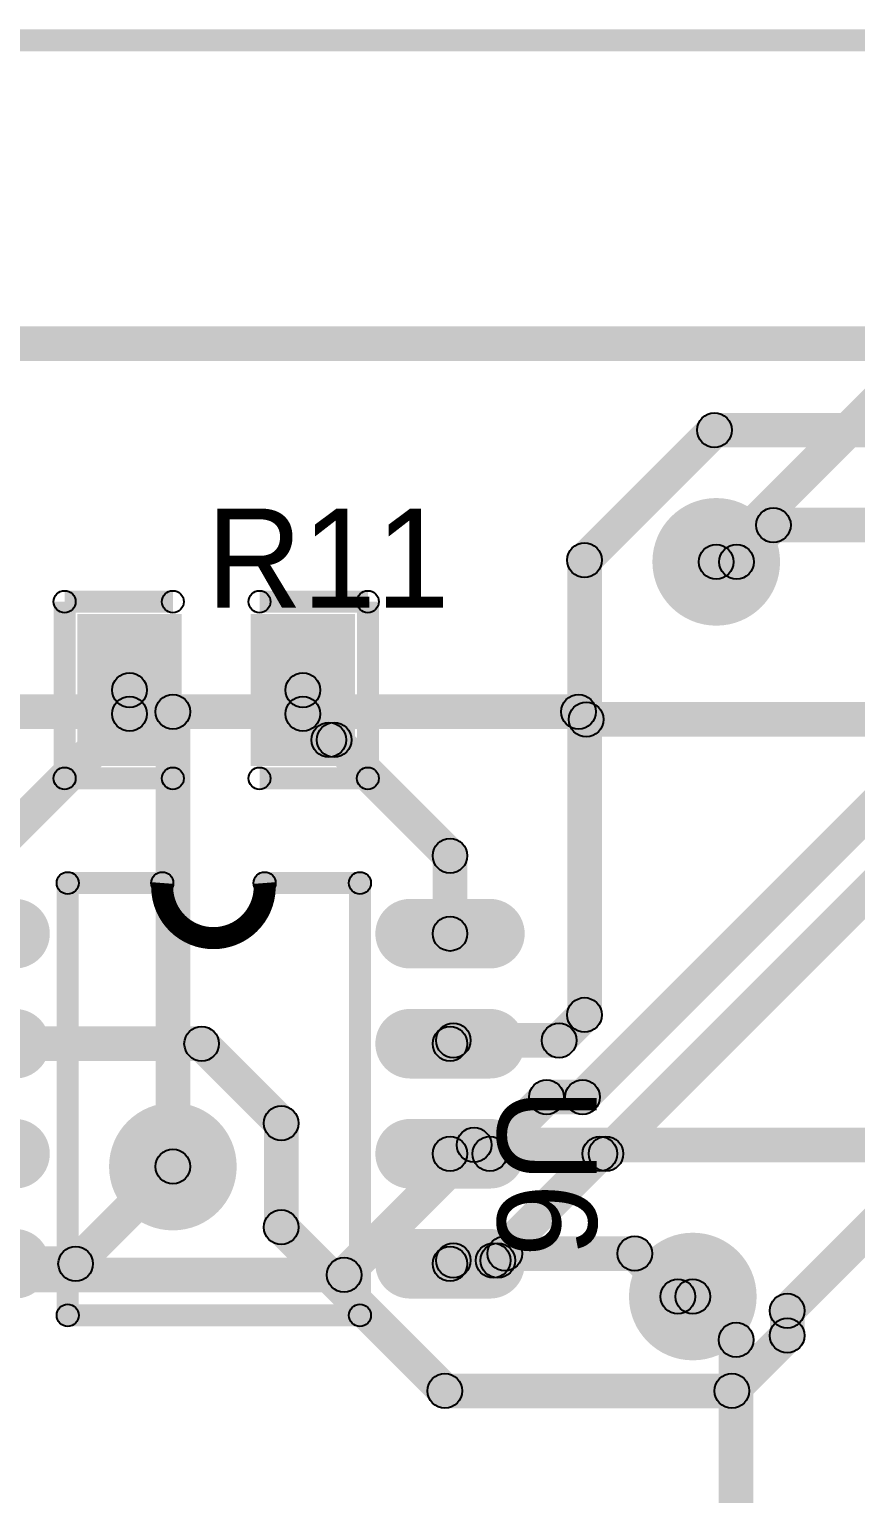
# Model space of a CAD drawing. Header units: millimetres. Extents: x 1.24 to 8.03, y 2.12 to 7.05.
# Drawn here: x 4.443 to 4.818, y 5.836 to 6.501 of the extents above; entities that cross this region are included whole.
import ezdxf

# ---------------------------------------------------------------- set-up
doc = ezdxf.new("R2010")
doc.units = ezdxf.units.MM
doc.header["$MEASUREMENT"] = 0
for name, color, linetype in [('BottomLayer', 5, 'Continuous'), ('BottomSolder', 6, 'Continuous'), ('KeepOutLayer', 6, 'Continuous'), ('TopLayer', 1, 'Continuous'), ('TopOverlay', 2, 'Continuous'), ('TopPaste', 8, 'Continuous'), ('TopSolder', 216, 'Continuous'), ('ViaHoleLayer', 16, 'Continuous')]:
    doc.layers.add(name, color=color, linetype=linetype)

# ---------------------------------------------------------------- blocks, each defined once
blk = doc.blocks.new('SOIC_8_L5_0_W4_0_P1_27_LS6_0_BL_4')
at = {"layer": 'TopLayer'}
h = blk.add_hatch(color=1, dxfattribs=at)
edge = h.paths.add_edge_path()
edge.add_arc((-0.075, 0.125984), 0.011811, 0, 180)
edge.add_line((-0.086811, 0.125984), (-0.086811, 0.089763))
edge.add_arc((-0.075, 0.089763), 0.011811, 180, 360)
edge.add_line((-0.063189, 0.089763), (-0.063189, 0.125984))
h = blk.add_hatch(color=1, dxfattribs=at)
edge = h.paths.add_edge_path()
edge.add_arc((-0.025, 0.125984), 0.011811, 0, 180)
edge.add_line((-0.036811, 0.125984), (-0.036811, 0.089763))
edge.add_arc((-0.025, 0.089763), 0.011811, 180, 360)
edge.add_line((-0.013189, 0.089763), (-0.013189, 0.125984))
h = blk.add_hatch(color=1, dxfattribs=at)
edge = h.paths.add_edge_path()
edge.add_arc((0.025, 0.125984), 0.011811, 0, 180)
edge.add_line((0.013189, 0.125984), (0.013189, 0.089763))
edge.add_arc((0.025, 0.089763), 0.011811, 180, 360)
edge.add_line((0.036811, 0.089763), (0.036811, 0.125984))
h = blk.add_hatch(color=1, dxfattribs=at)
edge = h.paths.add_edge_path()
edge.add_arc((0.075, 0.125984), 0.011811, 0, 180)
edge.add_line((0.063189, 0.125984), (0.063189, 0.089763))
edge.add_arc((0.075, 0.089763), 0.011811, 180, 360)
edge.add_line((0.086811, 0.089763), (0.086811, 0.125984))
h = blk.add_hatch(color=1, dxfattribs=at)
edge = h.paths.add_edge_path()
edge.add_arc((-0.075, -0.089763), 0.011811, 0, 180)
edge.add_line((-0.086811, -0.089763), (-0.086811, -0.125984))
edge.add_arc((-0.075, -0.125984), 0.011811, 180, 360)
edge.add_line((-0.063189, -0.125984), (-0.063189, -0.089763))
h = blk.add_hatch(color=1, dxfattribs=at)
edge = h.paths.add_edge_path()
edge.add_arc((-0.025, -0.089763), 0.011811, 0, 180)
edge.add_line((-0.036811, -0.089763), (-0.036811, -0.125984))
edge.add_arc((-0.025, -0.125984), 0.011811, 180, 360)
edge.add_line((-0.013189, -0.125984), (-0.013189, -0.089763))
h = blk.add_hatch(color=1, dxfattribs=at)
edge = h.paths.add_edge_path()
edge.add_arc((0.025, -0.089763), 0.011811, 0, 180)
edge.add_line((0.013189, -0.089763), (0.013189, -0.125984))
edge.add_arc((0.025, -0.125984), 0.011811, 180, 360)
edge.add_line((0.036811, -0.125984), (0.036811, -0.089763))
h = blk.add_hatch(color=1, dxfattribs=at)
edge = h.paths.add_edge_path()
edge.add_arc((0.075, -0.089763), 0.011811, 0, 180)
edge.add_line((0.063189, -0.089763), (0.063189, -0.125984))
edge.add_arc((0.075, -0.125984), 0.011811, 180, 360)
edge.add_line((0.086811, -0.125984), (0.086811, -0.089763))
at = {"layer": 'TopOverlay'}
h = blk.add_hatch(color=2, dxfattribs=at)
edge = h.paths.add_edge_path()
edge.add_arc((-0.098031, 0.066929), 0.005, 0, 360)
h = blk.add_hatch(color=2, dxfattribs=at)
edge = h.paths.add_edge_path()
edge.add_arc((-0.098031, 0.066929), 0.005, 0, 360)
for points in [[(-0.093031, 0.023622), (-0.103031, 0.023622), (-0.103031, 0.066929), (-0.093031, 0.066929)], [(0.098425, 0.071929), (0.098425, 0.061929), (-0.098031, 0.061929), (-0.098031, 0.071929)], [(0.103425, -0.065797), (0.093425, -0.065797), (0.093425, 0.066929), (0.103425, 0.066929)], [(-0.093031, -0.065797), (-0.103031, -0.065797), (-0.103031, -0.022835), (-0.093031, -0.022835)], [(0.098425, -0.060797), (0.098425, -0.070797), (-0.098031, -0.070797), (-0.098031, -0.060797)]]:
    blk.add_hatch(color=2, dxfattribs=at).paths.add_polyline_path(points)
h = blk.add_hatch(color=2, dxfattribs=at)
edge = h.paths.add_edge_path()
edge.add_arc((0.098425, 0.066929), 0.005, 0, 360)
h = blk.add_hatch(color=2, dxfattribs=at)
edge = h.paths.add_edge_path()
edge.add_arc((0.098425, 0.066929), 0.005, 0, 360)
h = blk.add_hatch(color=2, dxfattribs=at)
edge = h.paths.add_edge_path()
edge.add_arc((-0.098031, 0.023622), 0.005, 0, 360)
h = blk.add_hatch(color=2, dxfattribs=at)
edge = h.paths.add_edge_path()
edge.add_arc((-0.098031, 0.023622), 0.005, 0, 360)
h = blk.add_hatch(color=2, dxfattribs=at)
edge = h.paths.add_edge_path()
edge.add_arc((-0.098031, -0.022835), 0.005, 0, 360)
h = blk.add_hatch(color=2, dxfattribs=at)
edge = h.paths.add_edge_path()
edge.add_arc((-0.098031, -0.022835), 0.005, 0, 360)
h = blk.add_hatch(color=2, dxfattribs=at)
edge = h.paths.add_edge_path()
edge.add_arc((-0.098031, -0.065797), 0.005, 0, 360)
h = blk.add_hatch(color=2, dxfattribs=at)
edge = h.paths.add_edge_path()
edge.add_arc((-0.098031, -0.065797), 0.005, 0, 360)
h = blk.add_hatch(color=2, dxfattribs=at)
edge = h.paths.add_edge_path()
edge.add_arc((0.098425, -0.065797), 0.005, 0, 360)
h = blk.add_hatch(color=2, dxfattribs=at)
edge = h.paths.add_edge_path()
edge.add_arc((0.098425, -0.065797), 0.005, 0, 360)
at = {"layer": 'TopPaste'}
h = blk.add_hatch(color=8, dxfattribs=at)
edge = h.paths.add_edge_path()
edge.add_arc((-0.075, 0.125984), 0.011811, 0, 180)
edge.add_line((-0.086811, 0.125984), (-0.086811, 0.089763))
edge.add_arc((-0.075, 0.089763), 0.011811, 180, 360)
edge.add_line((-0.063189, 0.089763), (-0.063189, 0.125984))
h = blk.add_hatch(color=8, dxfattribs=at)
edge = h.paths.add_edge_path()
edge.add_arc((-0.025, 0.125984), 0.011811, 0, 180)
edge.add_line((-0.036811, 0.125984), (-0.036811, 0.089763))
edge.add_arc((-0.025, 0.089763), 0.011811, 180, 360)
edge.add_line((-0.013189, 0.089763), (-0.013189, 0.125984))
h = blk.add_hatch(color=8, dxfattribs=at)
edge = h.paths.add_edge_path()
edge.add_arc((0.025, 0.125984), 0.011811, 0, 180)
edge.add_line((0.013189, 0.125984), (0.013189, 0.089763))
edge.add_arc((0.025, 0.089763), 0.011811, 180, 360)
edge.add_line((0.036811, 0.089763), (0.036811, 0.125984))
h = blk.add_hatch(color=8, dxfattribs=at)
edge = h.paths.add_edge_path()
edge.add_arc((0.075, 0.125984), 0.011811, 0, 180)
edge.add_line((0.063189, 0.125984), (0.063189, 0.089763))
edge.add_arc((0.075, 0.089763), 0.011811, 180, 360)
edge.add_line((0.086811, 0.089763), (0.086811, 0.125984))
h = blk.add_hatch(color=8, dxfattribs=at)
edge = h.paths.add_edge_path()
edge.add_arc((-0.075, -0.089763), 0.011811, 0, 180)
edge.add_line((-0.086811, -0.089763), (-0.086811, -0.125984))
edge.add_arc((-0.075, -0.125984), 0.011811, 180, 360)
edge.add_line((-0.063189, -0.125984), (-0.063189, -0.089763))
h = blk.add_hatch(color=8, dxfattribs=at)
edge = h.paths.add_edge_path()
edge.add_arc((-0.025, -0.089763), 0.011811, 0, 180)
edge.add_line((-0.036811, -0.089763), (-0.036811, -0.125984))
edge.add_arc((-0.025, -0.125984), 0.011811, 180, 360)
edge.add_line((-0.013189, -0.125984), (-0.013189, -0.089763))
h = blk.add_hatch(color=8, dxfattribs=at)
edge = h.paths.add_edge_path()
edge.add_arc((0.025, -0.089763), 0.011811, 0, 180)
edge.add_line((0.013189, -0.089763), (0.013189, -0.125984))
edge.add_arc((0.025, -0.125984), 0.011811, 180, 360)
edge.add_line((0.036811, -0.125984), (0.036811, -0.089763))
h = blk.add_hatch(color=8, dxfattribs=at)
edge = h.paths.add_edge_path()
edge.add_arc((0.075, -0.089763), 0.011811, 0, 180)
edge.add_line((0.063189, -0.089763), (0.063189, -0.125984))
edge.add_arc((0.075, -0.125984), 0.011811, 180, 360)
edge.add_line((0.086811, -0.125984), (0.086811, -0.089763))
at = {"layer": 'TopSolder'}
h = blk.add_hatch(color=216, dxfattribs=at)
edge = h.paths.add_edge_path()
edge.add_arc((-0.075, 0.125984), 0.015811, 0, 180)
edge.add_line((-0.090811, 0.125984), (-0.090811, 0.089763))
edge.add_arc((-0.075, 0.089763), 0.015811, 180, 360)
edge.add_line((-0.059189, 0.089763), (-0.059189, 0.125984))
h = blk.add_hatch(color=216, dxfattribs=at)
edge = h.paths.add_edge_path()
edge.add_arc((-0.025, 0.125984), 0.015811, 0, 180)
edge.add_line((-0.040811, 0.125984), (-0.040811, 0.089763))
edge.add_arc((-0.025, 0.089763), 0.015811, 180, 360)
edge.add_line((-0.009189, 0.089763), (-0.009189, 0.125984))
h = blk.add_hatch(color=216, dxfattribs=at)
edge = h.paths.add_edge_path()
edge.add_arc((0.025, 0.125984), 0.015811, 0, 180)
edge.add_line((0.009189, 0.125984), (0.009189, 0.089763))
edge.add_arc((0.025, 0.089763), 0.015811, 180, 360)
edge.add_line((0.040811, 0.089763), (0.040811, 0.125984))
h = blk.add_hatch(color=216, dxfattribs=at)
edge = h.paths.add_edge_path()
edge.add_arc((0.075, 0.125984), 0.015811, 0, 180)
edge.add_line((0.059189, 0.125984), (0.059189, 0.089763))
edge.add_arc((0.075, 0.089763), 0.015811, 180, 360)
edge.add_line((0.090811, 0.089763), (0.090811, 0.125984))
h = blk.add_hatch(color=216, dxfattribs=at)
edge = h.paths.add_edge_path()
edge.add_arc((-0.075, -0.089763), 0.015811, 0, 180)
edge.add_line((-0.090811, -0.089763), (-0.090811, -0.125984))
edge.add_arc((-0.075, -0.125984), 0.015811, 180, 360)
edge.add_line((-0.059189, -0.125984), (-0.059189, -0.089763))
h = blk.add_hatch(color=216, dxfattribs=at)
edge = h.paths.add_edge_path()
edge.add_arc((-0.025, -0.089763), 0.015811, 0, 180)
edge.add_line((-0.040811, -0.089763), (-0.040811, -0.125984))
edge.add_arc((-0.025, -0.125984), 0.015811, 180, 360)
edge.add_line((-0.009189, -0.125984), (-0.009189, -0.089763))
h = blk.add_hatch(color=216, dxfattribs=at)
edge = h.paths.add_edge_path()
edge.add_arc((0.025, -0.089763), 0.015811, 0, 180)
edge.add_line((0.009189, -0.089763), (0.009189, -0.125984))
edge.add_arc((0.025, -0.125984), 0.015811, 180, 360)
edge.add_line((0.040811, -0.125984), (0.040811, -0.089763))
h = blk.add_hatch(color=216, dxfattribs=at)
edge = h.paths.add_edge_path()
edge.add_arc((0.075, -0.089763), 0.015811, 0, 180)
edge.add_line((0.059189, -0.089763), (0.059189, -0.125984))
edge.add_arc((0.075, -0.125984), 0.015811, 180, 360)
edge.add_line((0.090811, -0.125984), (0.090811, -0.089763))
at = {"layer": 'TopOverlay', "const_width": 0.01}
blk.add_lwpolyline([(-0.098031, 0.023622, -1.0785851), (-0.098031, -0.022835)], format="xyb", dxfattribs=at)
at = {"layer": 'TopOverlay'}
for centre in [(-0.098031, 0.066929), (-0.098031, 0.066929), (0.098425, 0.066929), (0.098425, 0.066929), (-0.098031, 0.023622), (-0.098031, 0.023622), (-0.098031, -0.022835), (-0.098031, -0.022835), (-0.098031, -0.065797), (-0.098031, -0.065797), (0.098425, -0.065797), (0.098425, -0.065797)]:
    blk.add_circle(centre, 0.005, dxfattribs=at)
blk = doc.blocks.new('R0805_60')
at = {"layer": 'TopLayer'}
for points in [[(-0.05906, 0.03051), (-0.01969, 0.03051), (-0.01969, -0.03051), (-0.05906, -0.03051)], [(0.01968, 0.03051), (0.05905, 0.03051), (0.05905, -0.03051), (0.01968, -0.03051)]]:
    blk.add_hatch(color=1, dxfattribs=at).paths.add_polyline_path(points)
at = {"layer": 'TopOverlay'}
h = blk.add_hatch(color=2, dxfattribs=at)
edge = h.paths.add_edge_path()
edge.add_arc((-0.0689, 0.04016), 0.005, 0, 360)
h = blk.add_hatch(color=2, dxfattribs=at)
edge = h.paths.add_edge_path()
edge.add_arc((-0.0689, 0.04016), 0.005, 0, 360)
for points in [[(-0.0739, 0.04016), (-0.0639, 0.04016), (-0.0639, -0.04016), (-0.0739, -0.04016)], [(-0.0689, 0.03516), (-0.0689, 0.04516), (-0.01969, 0.04516), (-0.01969, 0.03516)], [(0.01968, 0.03516), (0.01968, 0.04516), (0.0689, 0.04516), (0.0689, 0.03516)], [(0.0739, -0.04016), (0.0639, -0.04016), (0.0639, 0.04016), (0.0739, 0.04016)], [(-0.0689, -0.04516), (-0.0689, -0.03516), (-0.01969, -0.03516), (-0.01969, -0.04516)], [(0.01968, -0.04516), (0.01968, -0.03516), (0.0689, -0.03516), (0.0689, -0.04516)]]:
    blk.add_hatch(color=2, dxfattribs=at).paths.add_polyline_path(points)
h = blk.add_hatch(color=2, dxfattribs=at)
edge = h.paths.add_edge_path()
edge.add_arc((-0.01969, 0.04016), 0.005, 0, 360)
h = blk.add_hatch(color=2, dxfattribs=at)
edge = h.paths.add_edge_path()
edge.add_arc((0.01968, 0.04016), 0.005, 0, 360)
h = blk.add_hatch(color=2, dxfattribs=at)
edge = h.paths.add_edge_path()
edge.add_arc((0.0689, 0.04016), 0.005, 0, 360)
h = blk.add_hatch(color=2, dxfattribs=at)
edge = h.paths.add_edge_path()
edge.add_arc((0.0689, 0.04016), 0.005, 0, 360)
h = blk.add_hatch(color=2, dxfattribs=at)
edge = h.paths.add_edge_path()
edge.add_arc((-0.0689, -0.04016), 0.005, 0, 360)
h = blk.add_hatch(color=2, dxfattribs=at)
edge = h.paths.add_edge_path()
edge.add_arc((-0.0689, -0.04016), 0.005, 0, 360)
h = blk.add_hatch(color=2, dxfattribs=at)
edge = h.paths.add_edge_path()
edge.add_arc((-0.01969, -0.04016), 0.005, 0, 360)
h = blk.add_hatch(color=2, dxfattribs=at)
edge = h.paths.add_edge_path()
edge.add_arc((0.01968, -0.04016), 0.005, 0, 360)
h = blk.add_hatch(color=2, dxfattribs=at)
edge = h.paths.add_edge_path()
edge.add_arc((0.0689, -0.04016), 0.005, 0, 360)
h = blk.add_hatch(color=2, dxfattribs=at)
edge = h.paths.add_edge_path()
edge.add_arc((0.0689, -0.04016), 0.005, 0, 360)
at = {"layer": 'TopPaste'}
for points in [[(-0.05906, 0.03051), (-0.01969, 0.03051), (-0.01969, -0.03051), (-0.05906, -0.03051)], [(0.01968, 0.03051), (0.05905, 0.03051), (0.05905, -0.03051), (0.01968, -0.03051)]]:
    blk.add_hatch(color=8, dxfattribs=at).paths.add_polyline_path(points)
at = {"layer": 'TopSolder'}
for points in [[(-0.06306, 0.03451), (-0.01569, 0.03451), (-0.01569, -0.03451), (-0.06306, -0.03451)], [(0.01568, 0.03451), (0.06305, 0.03451), (0.06305, -0.03451), (0.01568, -0.03451)]]:
    blk.add_hatch(color=216, dxfattribs=at).paths.add_polyline_path(points)
at = {"layer": 'TopOverlay'}
for centre in [(-0.0689, 0.04016), (-0.0689, 0.04016), (-0.01969, 0.04016), (0.01968, 0.04016), (0.0689, 0.04016), (0.0689, 0.04016), (-0.0689, -0.04016), (-0.0689, -0.04016), (-0.01969, -0.04016), (0.01968, -0.04016), (0.0689, -0.04016), (0.0689, -0.04016)]:
    blk.add_circle(centre, 0.005, dxfattribs=at)

msp = doc.modelspace()

# ---------------------------------------------------------------- hatches: boundary and pattern name
at = {"layer": 'BottomLayer'}
for points in [[(4.76029, 6.25349), (4.74916, 6.26462), (4.82869, 6.34415), (4.83982, 6.33301)], [(3.49409, 6.18307), (3.49409, 6.19882), (4.50787, 6.19882), (4.50787, 6.18307)], [(4.50787, 6.18307), (4.50787, 6.19882), (4.69217, 6.19882), (4.69217, 6.18307)], [(4.6866, 6.18538), (4.69773, 6.19651), (4.70124, 6.19301), (4.6901, 6.18187)], [(4.51575, 5.98425), (4.5, 5.98425), (4.5, 6.19094), (4.51575, 6.19094)], [(4.69567, 6.17957), (4.69567, 6.19531), (4.88713, 6.19531), (4.88713, 6.17957)], [(4.59122, 5.92947), (4.58008, 5.94061), (4.63914, 5.99966), (4.65027, 5.98853)], [(4.6447, 5.98622), (4.6447, 6.00197), (4.98067, 6.00197), (4.98067, 5.98622)], [(3.36614, 5.92717), (3.36614, 5.94291), (4.58565, 5.94291), (4.58565, 5.92717)], [(4.73853, 5.91963), (4.74966, 5.93076), (4.76935, 5.91108), (4.75821, 5.89994)], [(4.77165, 5.7874), (4.75591, 5.7874), (4.75591, 5.90551), (4.77165, 5.90551)]]:
    msp.add_hatch(color=5, dxfattribs=at).paths.add_polyline_path(points)
h = msp.add_hatch(color=5, dxfattribs=at)
edge = h.paths.add_edge_path()
edge.add_arc((4.75473, 6.25905), 0.025, 0, 360)
h = msp.add_hatch(color=5, dxfattribs=at)
edge = h.paths.add_edge_path()
edge.add_arc((4.75473, 6.25905), 0.00787, 0, 360)
h = msp.add_hatch(color=5, dxfattribs=at)
edge = h.paths.add_edge_path()
edge.add_arc((4.50787, 6.19094), 0.00787, 0, 360)
h = msp.add_hatch(color=5, dxfattribs=at)
edge = h.paths.add_edge_path()
edge.add_arc((4.50787, 6.19094), 0.00787, 0, 360)
h = msp.add_hatch(color=5, dxfattribs=at)
edge = h.paths.add_edge_path()
edge.add_arc((4.50787, 6.19094), 0.00787, 0, 360)
h = msp.add_hatch(color=5, dxfattribs=at)
edge = h.paths.add_edge_path()
edge.add_arc((4.69217, 6.19094), 0.00787, 0, 360)
h = msp.add_hatch(color=5, dxfattribs=at)
edge = h.paths.add_edge_path()
edge.add_arc((4.69217, 6.19094), 0.00787, 0, 360)
h = msp.add_hatch(color=5, dxfattribs=at)
edge = h.paths.add_edge_path()
edge.add_arc((4.69567, 6.18744), 0.00787, 0, 360)
h = msp.add_hatch(color=5, dxfattribs=at)
edge = h.paths.add_edge_path()
edge.add_arc((4.69567, 6.18744), 0.00787, 0, 360)
h = msp.add_hatch(color=5, dxfattribs=at)
edge = h.paths.add_edge_path()
edge.add_arc((4.50787, 5.98425), 0.025, 0, 360)
h = msp.add_hatch(color=5, dxfattribs=at)
edge = h.paths.add_edge_path()
edge.add_arc((4.6447, 5.99409), 0.00787, 0, 360)
h = msp.add_hatch(color=5, dxfattribs=at)
edge = h.paths.add_edge_path()
edge.add_arc((4.6447, 5.99409), 0.00787, 0, 360)
h = msp.add_hatch(color=5, dxfattribs=at)
edge = h.paths.add_edge_path()
edge.add_arc((4.50787, 5.98425), 0.00787, 0, 360)
h = msp.add_hatch(color=5, dxfattribs=at)
edge = h.paths.add_edge_path()
edge.add_arc((4.74409, 5.9252), 0.025, 0, 360)
h = msp.add_hatch(color=5, dxfattribs=at)
edge = h.paths.add_edge_path()
edge.add_arc((4.58565, 5.93504), 0.00787, 0, 360)
h = msp.add_hatch(color=5, dxfattribs=at)
edge = h.paths.add_edge_path()
edge.add_arc((4.58565, 5.93504), 0.00787, 0, 360)
h = msp.add_hatch(color=5, dxfattribs=at)
edge = h.paths.add_edge_path()
edge.add_arc((4.74409, 5.9252), 0.00787, 0, 360)
h = msp.add_hatch(color=5, dxfattribs=at)
edge = h.paths.add_edge_path()
edge.add_arc((4.76378, 5.90551), 0.00787, 0, 360)
h = msp.add_hatch(color=5, dxfattribs=at)
edge = h.paths.add_edge_path()
edge.add_arc((4.76378, 5.90551), 0.00787, 0, 360)
at = {"layer": 'BottomSolder'}
h = msp.add_hatch(color=6, dxfattribs=at)
edge = h.paths.add_edge_path()
edge.add_arc((4.75473, 6.25905), 0.029, 0, 360)
h = msp.add_hatch(color=6, dxfattribs=at)
edge = h.paths.add_edge_path()
edge.add_arc((4.50787, 5.98425), 0.029, 0, 360)
h = msp.add_hatch(color=6, dxfattribs=at)
edge = h.paths.add_edge_path()
edge.add_arc((4.74409, 5.9252), 0.029, 0, 360)
at = {"layer": 'KeepOutLayer'}
msp.add_hatch(color=6, dxfattribs=at).paths.add_polyline_path([(1.49606, 6.49106), (1.49606, 6.50106), (7.79528, 6.50106), (7.79528, 6.49106)])
at = {"layer": 'TopLayer'}
for points in [[(3.62205, 6.35039), (3.62205, 6.36614), (5.25591, 6.36614), (5.25591, 6.35039)], [(4.70045, 6.25427), (4.68931, 6.26541), (4.74837, 6.32447), (4.7595, 6.31333)], [(4.75394, 6.31102), (4.75394, 6.32677), (5.18701, 6.32677), (5.18701, 6.31102)], [(4.78069, 6.26787), (4.78069, 6.28362), (4.8774, 6.28362), (4.8774, 6.26787)], [(4.76956, 6.25349), (4.75843, 6.26462), (4.77512, 6.28132), (4.78626, 6.27018)], [(4.75473, 6.25118), (4.75473, 6.26693), (4.76399, 6.26693), (4.76399, 6.25118)], [(4.70276, 6.05315), (4.68701, 6.05315), (4.68701, 6.25984), (4.70276, 6.25984)], [(4.42931, 6.11995), (4.41817, 6.13108), (4.48262, 6.19553), (4.49376, 6.18439)], [(4.49606, 6.18996), (4.48032, 6.18996), (4.48032, 6.20079), (4.49606, 6.20079)], [(4.5748, 6.18996), (4.55906, 6.18996), (4.55906, 6.20079), (4.5748, 6.20079)], [(4.56136, 6.18439), (4.5725, 6.19553), (4.58431, 6.18372), (4.57317, 6.17258)], [(4.71022, 5.98452), (4.69908, 5.99566), (4.89951, 6.19609), (4.91065, 6.18495)], [(4.69955, 6.01027), (4.68842, 6.02141), (4.85664, 6.18963), (4.86777, 6.17849)], [(4.57558, 6.17258), (4.58671, 6.18372), (4.63935, 6.13108), (4.62821, 6.11995)], [(4.57874, 6.17028), (4.57874, 6.18602), (4.58114, 6.18602), (4.58114, 6.17028)], [(4.64166, 6.09008), (4.62591, 6.09008), (4.62591, 6.12551), (4.64166, 6.12551)], [(4.68889, 6.03602), (4.67775, 6.04715), (4.68931, 6.05872), (4.70045, 6.04758)], [(4.63529, 6.03371), (4.63529, 6.04946), (4.68332, 6.04946), (4.68332, 6.03371)], [(4.79254, 5.91318), (4.7814, 5.92431), (4.90785, 6.05077), (4.91899, 6.03963)], [(4.41803, 6.03221), (4.41803, 6.04795), (4.52094, 6.04795), (4.52094, 6.03221)], [(4.51538, 6.03451), (4.52651, 6.04565), (4.56265, 6.0095), (4.55152, 5.99837)], [(4.63935, 6.03451), (4.62821, 6.04565), (4.62972, 6.04715), (4.64086, 6.03602)], [(4.67765, 6.00796), (4.67765, 6.02371), (4.69398, 6.02371), (4.69398, 6.00796)], [(4.65746, 5.98451), (4.64632, 5.99565), (4.67208, 6.02141), (4.68322, 6.01027)], [(4.56496, 5.95668), (4.54921, 5.95668), (4.54921, 6.00394), (4.56496, 6.00394)], [(4.63378, 5.98221), (4.63378, 5.99795), (4.65189, 5.99795), (4.65189, 5.98221)], [(4.7019, 5.98222), (4.7019, 5.99796), (4.70465, 5.99796), (4.70465, 5.98222)], [(4.46927, 5.93451), (4.45813, 5.94565), (4.50231, 5.98982), (4.51344, 5.97868)], [(4.65897, 5.93602), (4.64783, 5.94715), (4.69633, 5.99566), (4.70747, 5.98452)], [(4.55152, 5.95112), (4.56265, 5.96225), (4.63701, 5.88789), (4.62588, 5.87676)], [(4.63529, 5.93371), (4.63529, 5.94946), (4.6534, 5.94946), (4.6534, 5.93371)], [(4.6611, 5.93602), (4.64996, 5.94715), (4.65312, 5.95032), (4.66426, 5.93918)], [(4.6534, 5.93371), (4.6534, 5.94946), (4.65553, 5.94946), (4.65553, 5.93371)], [(4.65869, 5.93687), (4.65869, 5.95262), (4.71774, 5.95262), (4.71774, 5.93687)], [(4.71218, 5.93918), (4.72331, 5.95032), (4.74286, 5.93076), (4.73173, 5.91963)], [(4.41803, 5.93221), (4.41803, 5.94795), (4.4637, 5.94795), (4.4637, 5.93221)], [(4.63935, 5.93451), (4.62821, 5.94565), (4.62972, 5.94715), (4.64086, 5.93602)], [(4.73729, 5.91732), (4.73729, 5.93307), (4.74409, 5.93307), (4.74409, 5.91732)], [(4.79484, 5.90744), (4.77909, 5.90744), (4.77909, 5.91874), (4.79484, 5.91874)], [(4.76742, 5.87676), (4.75629, 5.88789), (4.7814, 5.91301), (4.79254, 5.90187)], [(4.63145, 5.87445), (4.63145, 5.8902), (4.76185, 5.8902), (4.76185, 5.87445)]]:
    msp.add_hatch(color=1, dxfattribs=at).paths.add_polyline_path(points)
h = msp.add_hatch(color=1, dxfattribs=at)
edge = h.paths.add_edge_path()
edge.add_arc((4.75394, 6.3189), 0.00787, 0, 360)
h = msp.add_hatch(color=1, dxfattribs=at)
edge = h.paths.add_edge_path()
edge.add_arc((4.75394, 6.3189), 0.00787, 0, 360)
h = msp.add_hatch(color=1, dxfattribs=at)
edge = h.paths.add_edge_path()
edge.add_arc((4.75473, 6.25905), 0.025, 0, 360)
h = msp.add_hatch(color=1, dxfattribs=at)
edge = h.paths.add_edge_path()
edge.add_arc((4.78069, 6.27575), 0.00787, 0, 360)
h = msp.add_hatch(color=1, dxfattribs=at)
edge = h.paths.add_edge_path()
edge.add_arc((4.78069, 6.27575), 0.00787, 0, 360)
h = msp.add_hatch(color=1, dxfattribs=at)
edge = h.paths.add_edge_path()
edge.add_arc((4.69488, 6.25984), 0.00787, 0, 360)
h = msp.add_hatch(color=1, dxfattribs=at)
edge = h.paths.add_edge_path()
edge.add_arc((4.69488, 6.25984), 0.00787, 0, 360)
h = msp.add_hatch(color=1, dxfattribs=at)
edge = h.paths.add_edge_path()
edge.add_arc((4.75473, 6.25905), 0.00787, 0, 360)
h = msp.add_hatch(color=1, dxfattribs=at)
edge = h.paths.add_edge_path()
edge.add_arc((4.76399, 6.25905), 0.00787, 0, 360)
h = msp.add_hatch(color=1, dxfattribs=at)
edge = h.paths.add_edge_path()
edge.add_arc((4.76399, 6.25905), 0.00787, 0, 360)
h = msp.add_hatch(color=1, dxfattribs=at)
edge = h.paths.add_edge_path()
edge.add_arc((4.48819, 6.20079), 0.00787, 0, 360)
h = msp.add_hatch(color=1, dxfattribs=at)
edge = h.paths.add_edge_path()
edge.add_arc((4.56693, 6.20079), 0.00787, 0, 360)
h = msp.add_hatch(color=1, dxfattribs=at)
edge = h.paths.add_edge_path()
edge.add_arc((4.48819, 6.18996), 0.00787, 0, 360)
h = msp.add_hatch(color=1, dxfattribs=at)
edge = h.paths.add_edge_path()
edge.add_arc((4.48819, 6.18996), 0.00787, 0, 360)
h = msp.add_hatch(color=1, dxfattribs=at)
edge = h.paths.add_edge_path()
edge.add_arc((4.56693, 6.18996), 0.00787, 0, 360)
h = msp.add_hatch(color=1, dxfattribs=at)
edge = h.paths.add_edge_path()
edge.add_arc((4.56693, 6.18996), 0.00787, 0, 360)
h = msp.add_hatch(color=1, dxfattribs=at)
edge = h.paths.add_edge_path()
edge.add_arc((4.57874, 6.17815), 0.00787, 0, 360)
h = msp.add_hatch(color=1, dxfattribs=at)
edge = h.paths.add_edge_path()
edge.add_arc((4.57874, 6.17815), 0.00787, 0, 360)
h = msp.add_hatch(color=1, dxfattribs=at)
edge = h.paths.add_edge_path()
edge.add_arc((4.58114, 6.17815), 0.00787, 0, 360)
h = msp.add_hatch(color=1, dxfattribs=at)
edge = h.paths.add_edge_path()
edge.add_arc((4.58114, 6.17815), 0.00787, 0, 360)
h = msp.add_hatch(color=1, dxfattribs=at)
edge = h.paths.add_edge_path()
edge.add_arc((4.63378, 6.12551), 0.00787, 0, 360)
h = msp.add_hatch(color=1, dxfattribs=at)
edge = h.paths.add_edge_path()
edge.add_arc((4.63378, 6.12551), 0.00787, 0, 360)
h = msp.add_hatch(color=1, dxfattribs=at)
edge = h.paths.add_edge_path()
edge.add_arc((4.63378, 6.09008), 0.00787, 0, 360)
h = msp.add_hatch(color=1, dxfattribs=at)
edge = h.paths.add_edge_path()
edge.add_arc((4.69488, 6.05315), 0.00787, 0, 360)
h = msp.add_hatch(color=1, dxfattribs=at)
edge = h.paths.add_edge_path()
edge.add_arc((4.69488, 6.05315), 0.00787, 0, 360)
h = msp.add_hatch(color=1, dxfattribs=at)
edge = h.paths.add_edge_path()
edge.add_arc((4.63529, 6.04159), 0.00787, 0, 360)
h = msp.add_hatch(color=1, dxfattribs=at)
edge = h.paths.add_edge_path()
edge.add_arc((4.63529, 6.04159), 0.00787, 0, 360)
h = msp.add_hatch(color=1, dxfattribs=at)
edge = h.paths.add_edge_path()
edge.add_arc((4.68332, 6.04159), 0.00787, 0, 360)
h = msp.add_hatch(color=1, dxfattribs=at)
edge = h.paths.add_edge_path()
edge.add_arc((4.68332, 6.04159), 0.00787, 0, 360)
h = msp.add_hatch(color=1, dxfattribs=at)
edge = h.paths.add_edge_path()
edge.add_arc((4.52094, 6.04008), 0.00787, 0, 360)
h = msp.add_hatch(color=1, dxfattribs=at)
edge = h.paths.add_edge_path()
edge.add_arc((4.52094, 6.04008), 0.00787, 0, 360)
h = msp.add_hatch(color=1, dxfattribs=at)
edge = h.paths.add_edge_path()
edge.add_arc((4.63378, 6.04008), 0.00787, 0, 360)
h = msp.add_hatch(color=1, dxfattribs=at)
edge = h.paths.add_edge_path()
edge.add_arc((4.67765, 6.01584), 0.00787, 0, 360)
h = msp.add_hatch(color=1, dxfattribs=at)
edge = h.paths.add_edge_path()
edge.add_arc((4.67765, 6.01584), 0.00787, 0, 360)
h = msp.add_hatch(color=1, dxfattribs=at)
edge = h.paths.add_edge_path()
edge.add_arc((4.69398, 6.01584), 0.00787, 0, 360)
h = msp.add_hatch(color=1, dxfattribs=at)
edge = h.paths.add_edge_path()
edge.add_arc((4.69398, 6.01584), 0.00787, 0, 360)
h = msp.add_hatch(color=1, dxfattribs=at)
edge = h.paths.add_edge_path()
edge.add_arc((4.50787, 5.98425), 0.025, 0, 360)
h = msp.add_hatch(color=1, dxfattribs=at)
edge = h.paths.add_edge_path()
edge.add_arc((4.55709, 6.00394), 0.00787, 0, 360)
h = msp.add_hatch(color=1, dxfattribs=at)
edge = h.paths.add_edge_path()
edge.add_arc((4.55709, 6.00394), 0.00787, 0, 360)
h = msp.add_hatch(color=1, dxfattribs=at)
edge = h.paths.add_edge_path()
edge.add_arc((4.63378, 5.99008), 0.00787, 0, 360)
h = msp.add_hatch(color=1, dxfattribs=at)
edge = h.paths.add_edge_path()
edge.add_arc((4.65189, 5.99008), 0.00787, 0, 360)
h = msp.add_hatch(color=1, dxfattribs=at)
edge = h.paths.add_edge_path()
edge.add_arc((4.65189, 5.99008), 0.00787, 0, 360)
h = msp.add_hatch(color=1, dxfattribs=at)
edge = h.paths.add_edge_path()
edge.add_arc((4.7019, 5.99009), 0.00787, 0, 360)
h = msp.add_hatch(color=1, dxfattribs=at)
edge = h.paths.add_edge_path()
edge.add_arc((4.7019, 5.99009), 0.00787, 0, 360)
h = msp.add_hatch(color=1, dxfattribs=at)
edge = h.paths.add_edge_path()
edge.add_arc((4.70465, 5.99009), 0.00787, 0, 360)
h = msp.add_hatch(color=1, dxfattribs=at)
edge = h.paths.add_edge_path()
edge.add_arc((4.70465, 5.99009), 0.00787, 0, 360)
h = msp.add_hatch(color=1, dxfattribs=at)
edge = h.paths.add_edge_path()
edge.add_arc((4.50787, 5.98425), 0.00787, 0, 360)
h = msp.add_hatch(color=1, dxfattribs=at)
edge = h.paths.add_edge_path()
edge.add_arc((4.55709, 5.95668), 0.00787, 0, 360)
h = msp.add_hatch(color=1, dxfattribs=at)
edge = h.paths.add_edge_path()
edge.add_arc((4.55709, 5.95668), 0.00787, 0, 360)
h = msp.add_hatch(color=1, dxfattribs=at)
edge = h.paths.add_edge_path()
edge.add_arc((4.63529, 5.94159), 0.00787, 0, 360)
h = msp.add_hatch(color=1, dxfattribs=at)
edge = h.paths.add_edge_path()
edge.add_arc((4.63529, 5.94159), 0.00787, 0, 360)
h = msp.add_hatch(color=1, dxfattribs=at)
edge = h.paths.add_edge_path()
edge.add_arc((4.6534, 5.94159), 0.00787, 0, 360)
h = msp.add_hatch(color=1, dxfattribs=at)
edge = h.paths.add_edge_path()
edge.add_arc((4.6534, 5.94159), 0.00787, 0, 360)
h = msp.add_hatch(color=1, dxfattribs=at)
edge = h.paths.add_edge_path()
edge.add_arc((4.6534, 5.94159), 0.00787, 0, 360)
h = msp.add_hatch(color=1, dxfattribs=at)
edge = h.paths.add_edge_path()
edge.add_arc((4.65553, 5.94159), 0.00787, 0, 360)
h = msp.add_hatch(color=1, dxfattribs=at)
edge = h.paths.add_edge_path()
edge.add_arc((4.65553, 5.94159), 0.00787, 0, 360)
h = msp.add_hatch(color=1, dxfattribs=at)
edge = h.paths.add_edge_path()
edge.add_arc((4.65869, 5.94475), 0.00787, 0, 360)
h = msp.add_hatch(color=1, dxfattribs=at)
edge = h.paths.add_edge_path()
edge.add_arc((4.65869, 5.94475), 0.00787, 0, 360)
h = msp.add_hatch(color=1, dxfattribs=at)
edge = h.paths.add_edge_path()
edge.add_arc((4.71774, 5.94475), 0.00787, 0, 360)
h = msp.add_hatch(color=1, dxfattribs=at)
edge = h.paths.add_edge_path()
edge.add_arc((4.71774, 5.94475), 0.00787, 0, 360)
h = msp.add_hatch(color=1, dxfattribs=at)
edge = h.paths.add_edge_path()
edge.add_arc((4.74409, 5.9252), 0.025, 0, 360)
h = msp.add_hatch(color=1, dxfattribs=at)
edge = h.paths.add_edge_path()
edge.add_arc((4.4637, 5.94008), 0.00787, 0, 360)
h = msp.add_hatch(color=1, dxfattribs=at)
edge = h.paths.add_edge_path()
edge.add_arc((4.4637, 5.94008), 0.00787, 0, 360)
h = msp.add_hatch(color=1, dxfattribs=at)
edge = h.paths.add_edge_path()
edge.add_arc((4.63378, 5.94008), 0.00787, 0, 360)
h = msp.add_hatch(color=1, dxfattribs=at)
edge = h.paths.add_edge_path()
edge.add_arc((4.73729, 5.9252), 0.00787, 0, 360)
h = msp.add_hatch(color=1, dxfattribs=at)
edge = h.paths.add_edge_path()
edge.add_arc((4.73729, 5.9252), 0.00787, 0, 360)
h = msp.add_hatch(color=1, dxfattribs=at)
edge = h.paths.add_edge_path()
edge.add_arc((4.74409, 5.9252), 0.00787, 0, 360)
h = msp.add_hatch(color=1, dxfattribs=at)
edge = h.paths.add_edge_path()
edge.add_arc((4.78697, 5.91874), 0.00787, 0, 360)
h = msp.add_hatch(color=1, dxfattribs=at)
edge = h.paths.add_edge_path()
edge.add_arc((4.78697, 5.91874), 0.00787, 0, 360)
h = msp.add_hatch(color=1, dxfattribs=at)
edge = h.paths.add_edge_path()
edge.add_arc((4.78697, 5.90744), 0.00787, 0, 360)
h = msp.add_hatch(color=1, dxfattribs=at)
edge = h.paths.add_edge_path()
edge.add_arc((4.78697, 5.90744), 0.00787, 0, 360)
h = msp.add_hatch(color=1, dxfattribs=at)
edge = h.paths.add_edge_path()
edge.add_arc((4.63145, 5.88232), 0.00787, 0, 360)
h = msp.add_hatch(color=1, dxfattribs=at)
edge = h.paths.add_edge_path()
edge.add_arc((4.63145, 5.88232), 0.00787, 0, 360)
h = msp.add_hatch(color=1, dxfattribs=at)
edge = h.paths.add_edge_path()
edge.add_arc((4.76185, 5.88232), 0.00787, 0, 360)
h = msp.add_hatch(color=1, dxfattribs=at)
edge = h.paths.add_edge_path()
edge.add_arc((4.76185, 5.88232), 0.00787, 0, 360)
at = {"layer": 'TopSolder'}
h = msp.add_hatch(color=216, dxfattribs=at)
edge = h.paths.add_edge_path()
edge.add_arc((4.75473, 6.25905), 0.029, 0, 360)
h = msp.add_hatch(color=216, dxfattribs=at)
edge = h.paths.add_edge_path()
edge.add_arc((4.50787, 5.98425), 0.029, 0, 360)
h = msp.add_hatch(color=216, dxfattribs=at)
edge = h.paths.add_edge_path()
edge.add_arc((4.74409, 5.9252), 0.029, 0, 360)
at = {"layer": 'ViaHoleLayer'}
h = msp.add_hatch(color=16, dxfattribs=at)
edge = h.paths.add_edge_path()
edge.add_arc((4.75473, 6.25905), 0.014, 0, 360)
h = msp.add_hatch(color=16, dxfattribs=at)
edge = h.paths.add_edge_path()
edge.add_arc((4.50787, 5.98425), 0.014, 0, 360)
h = msp.add_hatch(color=16, dxfattribs=at)
edge = h.paths.add_edge_path()
edge.add_arc((4.74409, 5.9252), 0.014, 0, 360)

# ---------------------------------------------------------------- linework, layer by layer
at = {"layer": 'BottomLayer'}
for centre in [(4.75473, 6.25905), (4.50787, 6.19094), (4.50787, 6.19094), (4.50787, 6.19094), (4.69217, 6.19094), (4.69217, 6.19094), (4.69567, 6.18744), (4.69567, 6.18744), (4.6447, 5.99409), (4.6447, 5.99409), (4.50787, 5.98425), (4.58565, 5.93504), (4.58565, 5.93504), (4.74409, 5.9252), (4.76378, 5.90551), (4.76378, 5.90551)]:
    msp.add_circle(centre, 0.00787, dxfattribs=at)
at = {"layer": 'TopLayer'}
for centre in [(4.75394, 6.3189), (4.75394, 6.3189), (4.78069, 6.27575), (4.78069, 6.27575), (4.69488, 6.25984), (4.69488, 6.25984), (4.75473, 6.25905), (4.76399, 6.25905), (4.76399, 6.25905), (4.48819, 6.20079), (4.56693, 6.20079), (4.48819, 6.18996), (4.48819, 6.18996), (4.56693, 6.18996), (4.56693, 6.18996), (4.57874, 6.17815), (4.57874, 6.17815), (4.58114, 6.17815), (4.58114, 6.17815), (4.63378, 6.12551), (4.63378, 6.12551), (4.63378, 6.09008), (4.69488, 6.05315), (4.69488, 6.05315), (4.63529, 6.04159), (4.63529, 6.04159), (4.68332, 6.04159), (4.68332, 6.04159), (4.52094, 6.04008), (4.52094, 6.04008), (4.63378, 6.04008), (4.67765, 6.01584), (4.67765, 6.01584), (4.69398, 6.01584), (4.69398, 6.01584), (4.55709, 6.00394), (4.55709, 6.00394), (4.63378, 5.99008), (4.65189, 5.99008), (4.65189, 5.99008), (4.7019, 5.99009), (4.7019, 5.99009), (4.70465, 5.99009), (4.70465, 5.99009), (4.50787, 5.98425), (4.55709, 5.95668), (4.55709, 5.95668), (4.63529, 5.94159), (4.63529, 5.94159), (4.6534, 5.94159), (4.6534, 5.94159), (4.6534, 5.94159), (4.65553, 5.94159), (4.65553, 5.94159), (4.65869, 5.94475), (4.65869, 5.94475), (4.71774, 5.94475), (4.71774, 5.94475), (4.4637, 5.94008), (4.4637, 5.94008), (4.63378, 5.94008), (4.73729, 5.9252), (4.73729, 5.9252), (4.74409, 5.9252), (4.78697, 5.91874), (4.78697, 5.91874), (4.78697, 5.90744), (4.78697, 5.90744), (4.63145, 5.88232), (4.63145, 5.88232), (4.76185, 5.88232), (4.76185, 5.88232)]:
    msp.add_circle(centre, 0.00787, dxfattribs=at)

# ---------------------------------------------------------------- block references
for name, p, rotation in [('R0805_60', (4.52756, 6.20079), 360), ('SOIC_8_L5_0_W4_0_P1_27_LS6_0_BL_4', (4.52591, 6.01508), 270)]:
    msp.add_blockref(name, p, dxfattribs=dict(rotation=rotation))

# ---------------------------------------------------------------- texts
at = {"layer": 'TopOverlay'}
msp.add_text('R11', height=0.045, dxfattribs=at).set_placement((4.52319, 6.23829))
msp.add_text('U6', height=0.045, rotation=270, dxfattribs=at).set_placement((4.65541, 6.02008))

doc.saveas('drawing.dxf')
